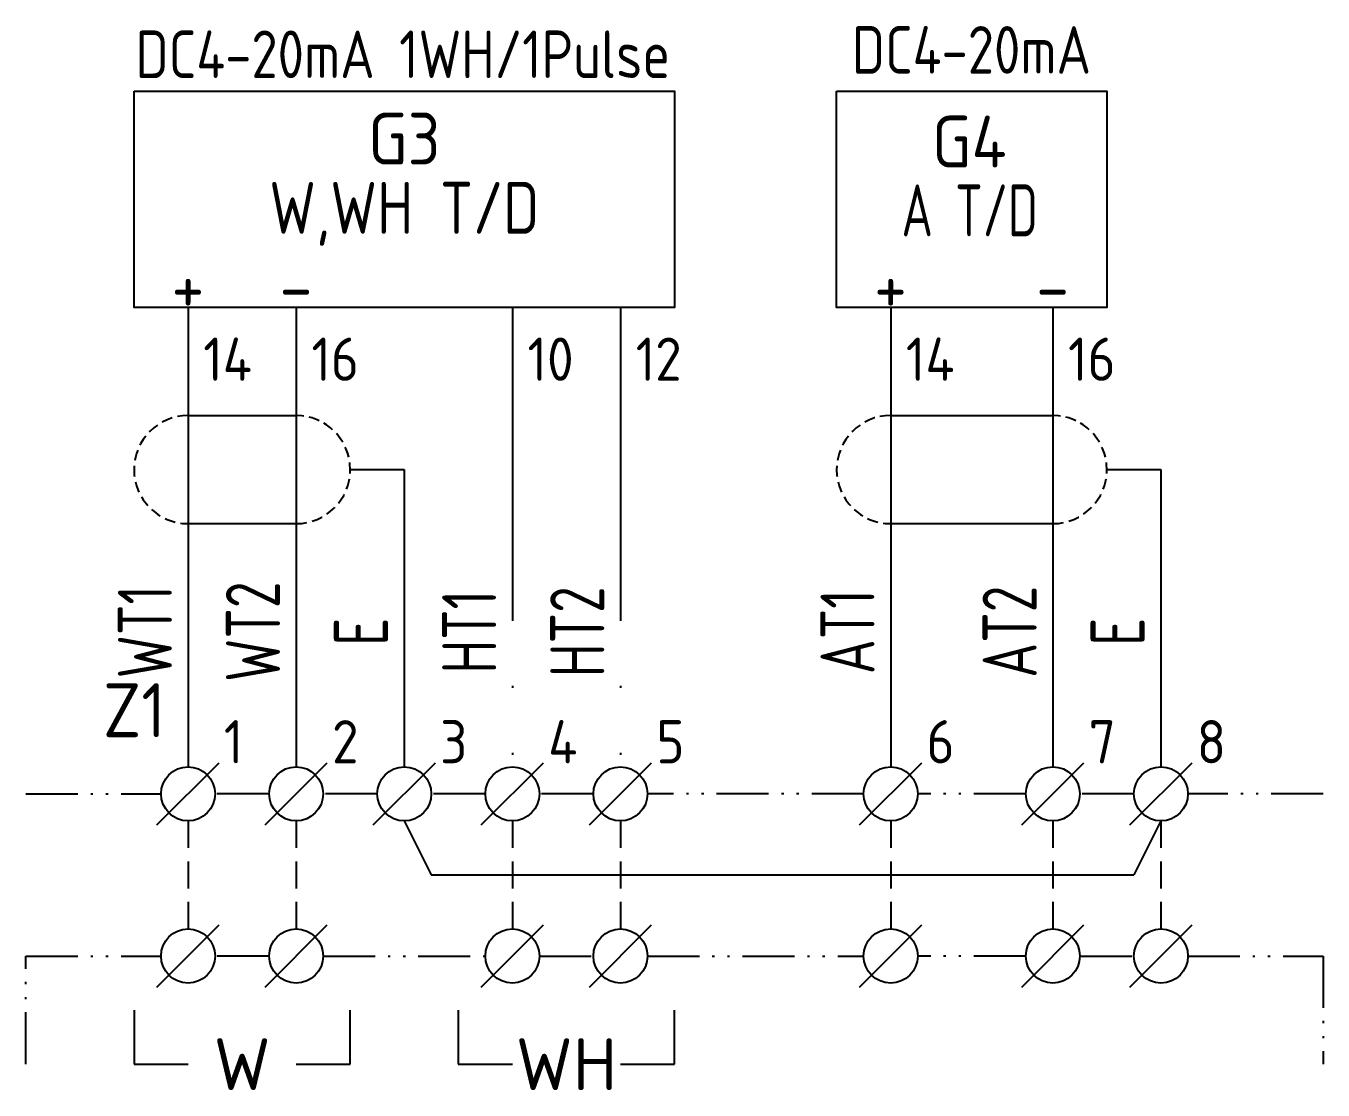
# Model space of a CAD drawing. Header units: millimetres. Extents: x 0 to 556, y 1 to 306.
# Drawn here: x 255 to 315, y 56.3 to 105.5 of the extents above; entities that cross this region are included whole.
import ezdxf
from ezdxf.enums import TextEntityAlignment as Align

# ---------------------------------------------------------------- set-up
doc = ezdxf.new("R2010")
doc.units = ezdxf.units.MM
for name, pattern in [('ACAD_ISO12W100', [21, 12, -3, 0, -3, 0, -3]), ('DASHED', [0.75, 0.5, -0.25]), ('HIDDEN', [0.375, 0.25, -0.125])]:
    doc.linetypes.add(name, pattern=pattern)
for name, color, linetype in [('LINK', 7, 'Continuous'), ('MISC', 7, 'Continuous'), ('Normal Text', 7, 'Continuous'), ('SYMS', 7, 'Continuous'), ('TAGS', 7, 'Continuous'), ('TERMS', 7, 'Continuous'), ('WIRE(DEFAULT)', 7, 'Continuous'), ('WIREFIXED', 7, 'Continuous')]:
    doc.layers.add(name, color=color, linetype=linetype)
doc.styles.add('WD', font='ISOCP2.shx')
doc.styles.add('WD_IEC', font='ISOCP2.shx', dxfattribs={"width": 1.1, "height": 2.4, "bigfont": 'whgtxt.shx'})

# ---------------------------------------------------------------- blocks, each defined once
blk = doc.blocks.new('VO72_TDT2')
for p, q in [((0, 2.5), (0, 0)), ((5, 2.5), (5, 0)), ((15, 2.5), (15, 0)), ((20, 2.5), (20, 0))]:
    blk.add_line(p, q)
blk.add_lwpolyline([(-2.5, 12.5), (22.5, 12.5), (22.5, 2.5), (-2.5, 2.5)], close=True)
at = {"style": 'WD', "width": 0.9}
blk.add_attdef('RATING2', text='', height=2.2, dxfattribs=at).set_placement((9.936, 12.452), align=Align.BOTTOM_CENTER)
at = {"flags": 1}
for tag, p, height, style in [('INST', (23.301, 11.115), 1, 'WD_IEC'), ('LOC', (23.301, 9.915), 1, 'WD_IEC'), ('FAMILY', (23.301, 8.715), 1, 'WD_IEC'), ('XREF', (23.201, 7.502), 1, 'WD'), ('X8TERM01', (0, 0), 0.08, 'WD'), ('X8TERM02', (5, 0), 0.08, 'WD'), ('X8TERM03', (15, 0), 0.08, 'WD'), ('X8TERM04', (20, 0), 0.08, 'WD')]:
    blk.add_attdef(tag, p, '', height=height, dxfattribs=dict(at, style=style))
at = {"style": 'WD'}
blk.add_attdef('TAG2', text='', height=2.4, dxfattribs=at).set_placement((10, 10.31), align=Align.MIDDLE_CENTER)
at = {"style": 'WD', "width": 0.9}
blk.add_attdef('RATING12', text='', height=2.4, dxfattribs=at).set_placement((10, 7.11), align=Align.MIDDLE_CENTER)
at = {"style": 'WD_IEC'}
for tag, p in [('TEXT1', (-0.008, 3.468)), ('TEXT2', (4.992, 3.468)), ('TEXT3', (14.992, 3.468)), ('TEXT4', (19.992, 3.468))]:
    blk.add_attdef(tag, text='', height=2.5, dxfattribs=at).set_placement(p, align=Align.MIDDLE)
at = {"linetype": 'Continuous', "style": 'WD'}
for tag, p in [('TERM01', (0.705, -0.892)), ('TERM02', (5.705, -0.892)), ('TERM03', (15.705, -0.892)), ('TERM04', (20.705, -0.892))]:
    blk.add_attdef(tag, p, '', height=2, dxfattribs=at)
blk = doc.blocks.new('VS0_11')
blk.add_line((0, 1.25), (0, -1.25))
at = {"linetype": 'DASHED'}
blk.add_arc((0, 0), 2.5, 90, 270, dxfattribs=at)
at = {"style": 'WD_IEC', "flags": 1}
for tag, p in [('X1LINKR', (0, 2.5)), ('X2TERM01', (0, 1.25)), ('X4TERM01', (-2.5, 0)), ('X8TERM01', (0, -1.25)), ('X1LINKL', (0, -2.5))]:
    blk.add_attdef(tag, p, '', height=0.32, dxfattribs=at)
blk = doc.blocks.new('VS0_21')
blk.add_line((0, 1.25), (0, -1.25))
at = {"linetype": 'DASHED'}
blk.add_arc((0, 0), 2.5, 270, 90, dxfattribs=at)
at = {"style": 'WD_IEC', "flags": 1}
blk.add_attdef('X1TERMDESC02', text='', height=2, rotation=90, dxfattribs=at).set_placement((3.76, 0.25), align=Align.TOP_LEFT)
for tag, p in [('WD_NOTJUMPERED', (2.5, 1.787)), ('X1TERM02', (2.5, 0))]:
    blk.add_attdef(tag, p, '', height=0.32, rotation=90, dxfattribs=at)
for tag, p in [('X4LINKR', (0, 2.5)), ('X2TERM01', (0, 1.25)), ('X8TERM01', (0, -1.25)), ('X4LINKL', (0, -2.5))]:
    blk.add_attdef(tag, p, '', height=0.32, dxfattribs=at)
blk = doc.blocks.new('WD_WNV')
at = {"linetype": 'Continuous', "style": 'WD_IEC', "width": 0.8}
blk.add_attdef('WIRENO', text='', height=2.5, rotation=90, dxfattribs=at).set_placement((-0.75, 0), align=Align.CENTER)
at = {"style": 'WD_IEC', "flags": 1}
for tag, p in [('W02USER', (-1, 1.125)), ('W01USER', (-1, 1.25)), ('W04USER', (-1, 0.875)), ('W05USER', (-1, 0.75)), ('W03USER', (-1, 1)), ('W06USER', (-1, 0.625)), ('W08USER', (-1, 0.375)), ('W09USER', (-1, 0.25)), ('W07USER', (-1, 0.5)), ('W10USER', (-1, 0.125))]:
    blk.add_attdef(tag, text='', height=0.08, dxfattribs=at).set_placement(p, align=Align.CENTER)
blk = doc.blocks.new('HT0W_TB1')
blk.add_circle((0, 0), 1.25)
at = {"layer": 'SYMS'}
blk.add_line((-1.439, -1.439), (1.439, 1.439), dxfattribs=at)
at = {"style": 'WD_IEC', "flags": 1}
for tag, p in [('INST', (-1.036, 7.871)), ('LOC', (-1.036, 4.871))]:
    blk.add_attdef(tag, text='', height=2.5, dxfattribs=at).set_placement(p, align=Align.BOTTOM_RIGHT)
at = {"style": 'WD_IEC'}
blk.add_attdef('TAGSTRIP', text='', height=2.5, dxfattribs=at).set_placement((-1.036, 1.871), align=Align.BOTTOM_RIGHT)
blk.add_attdef('TERM01', text='', height=2, dxfattribs=at).set_placement((1.657, 0.812), align=Align.BOTTOM_LEFT)
at = {"flags": 1}
for tag, p, height, style in [('X2TERM01', (0, 1.25), 0.25, 'WD_IEC'), ('X4LINK', (-1.25, 0), 0.01, 'WD'), ('X4TERM01', (-1.25, 0), 0.25, 'WD_IEC'), ('STRIPSEQ', (-0.023, -0.023), 0.025, 'WD_IEC'), ('X1LINK', (1.25, 0), 0.01, 'WD'), ('X1TERM01', (1.25, 0), 0.25, 'WD_IEC'), ('LINKTERM', (-0.023, -0.061), 0.025, 'WD_IEC'), ('X8TERM01', (0, -1.25), 0.25, 'WD_IEC')]:
    blk.add_attdef(tag, p, '', height=height, dxfattribs=dict(at, style=style))
at = {"style": 'WD_IEC', "flags": 1}
for tag, height, p in [('CAT', 1, (-1.952, -2.368)), ('MFG', 1, (-2.094, -3.633)), ('ASSYCODE', 1, (-2.043, -4.923)), ('DESC1', 2, (-1.784, -7.616)), ('DESC2', 2, (-1.784, -10.058)), ('DESC3', 2, (-1.784, -12.548))]:
    blk.add_attdef(tag, text='', height=height, dxfattribs=at).set_placement(p, align=Align.RIGHT)
blk = doc.blocks.new('HT0_TB1')
blk.add_circle((0, 0), 1.25)
at = {"layer": 'SYMS'}
blk.add_line((-1.439, -1.439), (1.439, 1.439), dxfattribs=at)
at = {"flags": 1}
for tag, p, height, style in [('X2TERM01', (0, 1.25), 0.25, 'WD_IEC'), ('X4LINK', (-1.25, 0), 0.01, 'WD'), ('X4TERM01', (-1.25, 0), 0.25, 'WD_IEC'), ('X1LINK', (1.25, 0), 0.01, 'WD'), ('X1TERM01', (1.25, 0), 0.25, 'WD_IEC'), ('X8TERM01', (0, -1.25), 0.25, 'WD_IEC')]:
    blk.add_attdef(tag, p, '', height=height, dxfattribs=dict(at, style=style))
blk = doc.blocks.new('VO72_TDT1')
at = {"layer": 'SYMS'}
for p, q in [((0, 2.5), (0, 0)), ((7.5, 2.5), (7.5, 0))]:
    blk.add_line(p, q, dxfattribs=at)
blk.add_lwpolyline([(-2.5, 12.5), (10, 12.5), (10, 2.5), (-2.5, 2.5)], close=True, dxfattribs=at)
at = {"style": 'WD'}
for tag, height, width, p in [('RATING2', 2.2, 0.9, (3.738, 14.415)), ('RATING12', 2.4, 0.75, (3.657, 6.994))]:
    blk.add_attdef(tag, text='', height=height, dxfattribs=dict(at, width=width)).set_placement(p, align=Align.MIDDLE_CENTER)
at = {"flags": 1}
for tag, style, p in [('INST', 'WD_IEC', (-3.065, 9.996)), ('LOC', 'WD_IEC', (-3.065, 8.796)), ('FAMILY', 'WD_IEC', (-3.065, 7.596)), ('XREF', 'WD', (-3.165, 6.383))]:
    blk.add_attdef(tag, text='', height=1, dxfattribs=dict(at, style=style)).set_placement(p, align=Align.RIGHT)
at = {"style": 'WD'}
blk.add_attdef('TAG2', text='', height=2.4, dxfattribs=at).set_placement((3.635, 8.973), align=Align.CENTER)
at = {"style": 'WD_IEC'}
for tag, p in [('TEXT1', (-0.008, 3.468)), ('TEXT2', (7.492, 3.468))]:
    blk.add_attdef(tag, text='', height=2.5, dxfattribs=at).set_placement(p, align=Align.MIDDLE)
at = {"linetype": 'Continuous', "style": 'WD'}
for tag, p in [('TERM04', (0.705, -0.892)), ('TERM05', (8.205, -0.892))]:
    blk.add_attdef(tag, p, '', height=2, dxfattribs=at)
at = {"style": 'WD', "flags": 1}
for tag, p in [('X8TERM01', (0, 0)), ('X8TERM02', (7.5, 0))]:
    blk.add_attdef(tag, p, '', height=0.08, dxfattribs=at)

msp = doc.modelspace()

# ---------------------------------------------------------------- linework, layer by layer
at = {"linetype": 'ACAD_ISO12W100', "ltscale": 0.2}
for p, q in [((255, 70), (261.25, 70)), ((266.25, 70), (263.75, 70)), ((271.25, 70), (268.75, 70)), ((276.25, 70), (273.75, 70)), ((281.25, 70), (278.75, 70)), ((293.75, 70), (283.75, 70)), ((301.25, 70), (296.25, 70)), ((306.25, 70), (303.75, 70)), ((315, 70), (308.75, 70)), ((255, 57.5), (255, 62.5)), ((255, 62.5), (261.25, 62.5)), ((266.25, 62.5), (263.75, 62.5)), ((268.75, 62.5), (276.25, 62.5)), ((278.75, 62.5), (281.25, 62.5)), ((283.75, 62.5), (293.75, 62.5)), ((301.25, 62.5), (296.25, 62.5)), ((303.75, 62.5), (306.25, 62.5)), ((308.75, 62.5), (315, 62.5)), ((315, 62.5), (315, 57.5))]:
    msp.add_line(p, q, dxfattribs=at)
at = {"linetype": 'HIDDEN', "ltscale": 5}
for p, q in [((262.5, 68.75), (262.5, 63.75)), ((267.5, 68.75), (267.5, 63.75)), ((277.5, 68.75), (277.5, 63.75)), ((282.5, 68.75), (282.5, 63.75)), ((295, 68.75), (295, 63.75)), ((302.5, 68.75), (302.5, 63.75)), ((307.5, 68.75), (307.5, 63.75))]:
    msp.add_line(p, q, dxfattribs=at)
for p, q in [((272.5, 68.75), (273.75, 66.25)), ((307.5, 68.75), (306.25, 66.25)), ((273.75, 66.25), (306.25, 66.25))]:
    msp.add_line(p, q)
at = {"linetype": 'Continuous'}
for p, q in [((260, 60), (260, 57.5)), ((270, 57.5), (270, 60)), ((275, 60), (275, 57.5)), ((285, 57.5), (285, 60)), ((260, 57.5), (262.5, 57.5)), ((267.5, 57.5), (270, 57.5)), ((275, 57.5), (277.5, 57.5)), ((282.5, 57.5), (285, 57.5))]:
    msp.add_line(p, q, dxfattribs=at)
at = {"layer": 'LINK'}
for points in [[(262.5, 87.5), (267.5, 87.5)], [(295, 87.5), (302.5, 87.5)], [(262.5, 82.5), (267.5, 82.5)], [(295, 82.5), (302.5, 82.5)]]:
    msp.add_lwpolyline(points, dxfattribs=at)
at = {"layer": 'WIRE(DEFAULT)', "linetype": 'Continuous'}
for p, q in [((262.5, 90), (262.5, 71.25)), ((267.5, 90), (267.5, 71.25)), ((295, 90), (295, 86.25)), ((302.5, 90), (302.5, 86.25)), ((270, 85), (272.5, 85)), ((272.5, 85), (272.5, 71.25)), ((305, 85), (307.5, 85)), ((307.5, 85), (307.5, 71.25)), ((295, 83.75), (295, 71.25)), ((302.5, 83.75), (302.5, 71.25))]:
    msp.add_line(p, q, dxfattribs=at)
at = {"layer": 'WIRE(DEFAULT)', "linetype": 'ACAD_ISO12W100'}
for p, q in [((277.5, 90), (277.5, 71.25)), ((282.5, 90), (282.5, 71.25))]:
    msp.add_line(p, q, dxfattribs=at)

# ---------------------------------------------------------------- block references
at = {"layer": 'SYMS', "linetype": 'Continuous'}
ref = msp.add_blockref('VO72_TDT2', (262.5, 90), dxfattribs=at)
ref.add_attrib('TEXT2', '-', dxfattribs={"layer": 'MISC', "height": 2.5, "style": 'WD_IEC'}).set_placement((267.492, 93.468), align=Align.MIDDLE)
ref.add_attrib('TEXT1', '+', dxfattribs={"layer": 'MISC', "height": 2.5, "style": 'WD_IEC'}).set_placement((262.492, 93.468), align=Align.MIDDLE)
ref.add_attrib('TERM04', '12', (283.205, 89.108), dxfattribs={"layer": 'TERMS', "linetype": 'Continuous', "height": 2, "style": 'WD'})
ref.add_attrib('TERM03', '10', (278.205, 89.108), dxfattribs={"layer": 'TERMS', "linetype": 'Continuous', "height": 2, "style": 'WD'})
ref.add_attrib('TERM02', '16', (268.205, 89.108), dxfattribs={"layer": 'TERMS', "linetype": 'Continuous', "height": 2, "style": 'WD'})
ref.add_attrib('TERM01', '14', (263.205, 89.108), dxfattribs={"layer": 'TERMS', "linetype": 'Continuous', "height": 2, "style": 'WD'})
ref.add_attrib('RATING2', 'DC4-20mA 1WH/1Pulse', dxfattribs={"layer": 'MISC', "height": 2.2, "style": 'WD', "width": 0.9}).set_placement((272.436, 102.452), align=Align.BOTTOM_CENTER)
ref.add_attrib('TAG2', 'G3', dxfattribs={"layer": 'TAGS', "height": 2.4, "style": 'WD'}).set_placement((272.5, 100.31), align=Align.MIDDLE_CENTER)
ref.add_attrib('RATING12', 'W,WH T/D', dxfattribs={"layer": 'MISC', "height": 2.4, "style": 'WD', "width": 0.9}).set_placement((272.5, 97.11), align=Align.MIDDLE_CENTER)
at = {"layer": 'SYMS'}
ref = msp.add_blockref('VO72_TDT1', (295, 90), dxfattribs=at)
ref.add_attrib('TERM05', '16', (303.205, 89.108), dxfattribs={"layer": 'TERMS', "linetype": 'Continuous', "height": 2, "style": 'WD'})
ref.add_attrib('TERM04', '14', (295.705, 89.108), dxfattribs={"layer": 'TERMS', "linetype": 'Continuous', "height": 2, "style": 'WD'})
ref.add_attrib('RATING2', 'DC4-20mA', dxfattribs={"layer": 'MISC', "height": 2.2, "style": 'WD', "width": 0.9}).set_placement((298.738, 104.415), align=Align.MIDDLE_CENTER)
ref.add_attrib('TEXT2', '-', dxfattribs={"layer": 'MISC', "height": 2.5, "style": 'WD_IEC'}).set_placement((302.492, 93.468), align=Align.MIDDLE)
ref.add_attrib('TEXT1', '+', dxfattribs={"layer": 'MISC', "height": 2.5, "style": 'WD_IEC'}).set_placement((294.992, 93.468), align=Align.MIDDLE)
ref.add_attrib('TAG2', 'G4', dxfattribs={"layer": 'TAGS', "height": 2.4, "style": 'WD'}).set_placement((298.635, 98.973), align=Align.CENTER)
ref.add_attrib('RATING12', 'A T/D', dxfattribs={"layer": 'MISC', "height": 2.4, "style": 'WD', "width": 0.75}).set_placement((298.657, 96.994), align=Align.MIDDLE_CENTER)
at = {"layer": 'SYMS', "linetype": 'Continuous'}
for name, p in [('VS0_11', (262.5, 85)), ('VS0_21', (267.5, 85)), ('VS0_11', (295, 85)), ('VS0_21', (302.5, 85))]:
    msp.add_blockref(name, p, dxfattribs=at)
at = {"layer": 'SYMS'}
ref = msp.add_blockref('HT0W_TB1', (262.5, 70), dxfattribs=at)
ref.add_attrib('TAGSTRIP', 'Z1', dxfattribs={"layer": 'TAGS', "height": 2.5, "style": 'WD_IEC'}).set_placement((261.464, 71.871), align=Align.BOTTOM_RIGHT)
ref.add_attrib('TERM01', '1', dxfattribs={"layer": 'TERMS', "height": 2, "style": 'WD_IEC'}).set_placement((264.157, 70.812), align=Align.BOTTOM_LEFT)
ref = msp.add_blockref('HT0W_TB1', (267.5, 70), dxfattribs=at)
ref.add_attrib('TERM01', '2', dxfattribs={"layer": 'TERMS', "height": 2, "style": 'WD_IEC'}).set_placement((269.157, 70.812), align=Align.BOTTOM_LEFT)
ref = msp.add_blockref('HT0W_TB1', (272.5, 70), dxfattribs=at)
ref.add_attrib('TERM01', '3', dxfattribs={"layer": 'TERMS', "height": 2, "style": 'WD_IEC'}).set_placement((274.157, 70.812), align=Align.BOTTOM_LEFT)
ref = msp.add_blockref('HT0W_TB1', (277.5, 70), dxfattribs=at)
ref.add_attrib('TERM01', '4', dxfattribs={"layer": 'TERMS', "height": 2, "style": 'WD_IEC'}).set_placement((279.157, 70.812), align=Align.BOTTOM_LEFT)
ref = msp.add_blockref('HT0W_TB1', (282.5, 70), dxfattribs=at)
ref.add_attrib('TERM01', '5', dxfattribs={"layer": 'TERMS', "height": 2, "style": 'WD_IEC'}).set_placement((284.157, 70.812), align=Align.BOTTOM_LEFT)
ref = msp.add_blockref('HT0W_TB1', (295, 70), dxfattribs=at)
ref.add_attrib('TERM01', '6', dxfattribs={"layer": 'TERMS', "height": 2, "style": 'WD_IEC'}).set_placement((296.657, 70.812), align=Align.BOTTOM_LEFT)
ref = msp.add_blockref('HT0W_TB1', (302.5, 70), dxfattribs=at)
ref.add_attrib('TERM01', '7', dxfattribs={"layer": 'TERMS', "height": 2, "style": 'WD_IEC'}).set_placement((304.157, 70.812), align=Align.BOTTOM_LEFT)
ref = msp.add_blockref('HT0W_TB1', (307.5, 70), dxfattribs=at)
ref.add_attrib('TERM01', '8', dxfattribs={"layer": 'TERMS', "height": 2, "style": 'WD_IEC'}).set_placement((309.157, 70.812), align=Align.BOTTOM_LEFT)
for p in [(262.5, 62.5), (267.5, 62.5), (277.5, 62.5), (282.5, 62.5), (295, 62.5), (302.5, 62.5), (307.5, 62.5)]:
    msp.add_blockref('HT0_TB1', p, dxfattribs=at)
at = {"layer": 'WIREFIXED', "linetype": 'ACAD_ISO12W100'}
ref = msp.add_blockref('WD_WNV', (262.5, 77.5), dxfattribs=at)
ref.add_attrib('WIRENOF', 'WT1', dxfattribs={"linetype": 'Continuous', "height": 2.5, "rotation": 90, "style": 'WD_IEC', "width": 0.8}).set_placement((261.75, 77.5), align=Align.CENTER)
ref = msp.add_blockref('WD_WNV', (267.5, 77.5), dxfattribs=at)
ref.add_attrib('WIRENOF', 'WT2', dxfattribs={"linetype": 'Continuous', "height": 2.5, "rotation": 90, "style": 'WD_IEC', "width": 0.8}).set_placement((266.75, 77.5), align=Align.CENTER)
ref = msp.add_blockref('WD_WNV', (282.5, 77.5), dxfattribs=at)
ref.add_attrib('WIRENOF', 'HT2', dxfattribs={"linetype": 'Continuous', "height": 2.5, "rotation": 90, "style": 'WD_IEC', "width": 0.8}).set_placement((281.75, 77.5), align=Align.CENTER)
at = {"layer": 'WIREFIXED', "linetype": 'Continuous'}
ref = msp.add_blockref('WD_WNV', (295, 77.5), dxfattribs=at)
ref.add_attrib('WIRENOF', 'AT1', dxfattribs={"linetype": 'Continuous', "height": 2.5, "rotation": 90, "style": 'WD_IEC', "width": 0.8}).set_placement((294.25, 77.5), align=Align.CENTER)
ref = msp.add_blockref('WD_WNV', (302.5, 77.5), dxfattribs=at)
ref.add_attrib('WIRENOF', 'AT2', dxfattribs={"linetype": 'Continuous', "height": 2.5, "rotation": 90, "style": 'WD_IEC', "width": 0.8}).set_placement((301.75, 77.5), align=Align.CENTER)
at = {"layer": 'WIREFIXED', "linetype": 'ACAD_ISO12W100'}
ref = msp.add_blockref('WD_WNV', (277.5, 77.5), dxfattribs=at)
ref.add_attrib('WIRENOF', 'HT1', dxfattribs={"linetype": 'Continuous', "height": 2.5, "rotation": 90, "style": 'WD_IEC', "width": 0.8}).set_placement((276.75, 77.5), align=Align.CENTER)
at = {"layer": 'WIREFIXED', "linetype": 'Continuous'}
ref = msp.add_blockref('WD_WNV', (272.5, 77.5), dxfattribs=at)
ref.add_attrib('WIRENOF', 'E', dxfattribs={"linetype": 'Continuous', "height": 2.5, "rotation": 90, "style": 'WD_IEC', "width": 0.8}).set_placement((271.75, 77.5), align=Align.CENTER)
ref = msp.add_blockref('WD_WNV', (307.5, 77.5), dxfattribs=at)
ref.add_attrib('WIRENOF', 'E', dxfattribs={"linetype": 'Continuous', "height": 2.5, "rotation": 90, "style": 'WD_IEC', "width": 0.8}).set_placement((306.75, 77.5), align=Align.CENTER)

# ---------------------------------------------------------------- texts
at = {"layer": 'Normal Text', "linetype": 'Continuous', "char_height": 2.4, "width": 2.5, "attachment_point": 5, "style": 'WD_IEC'}
for s, insert in [('W', (265, 57.5)), ('WH', (280, 57.5))]:
    msp.add_mtext(s, dxfattribs=dict(at, insert=insert))

doc.saveas('drawing.dxf')
